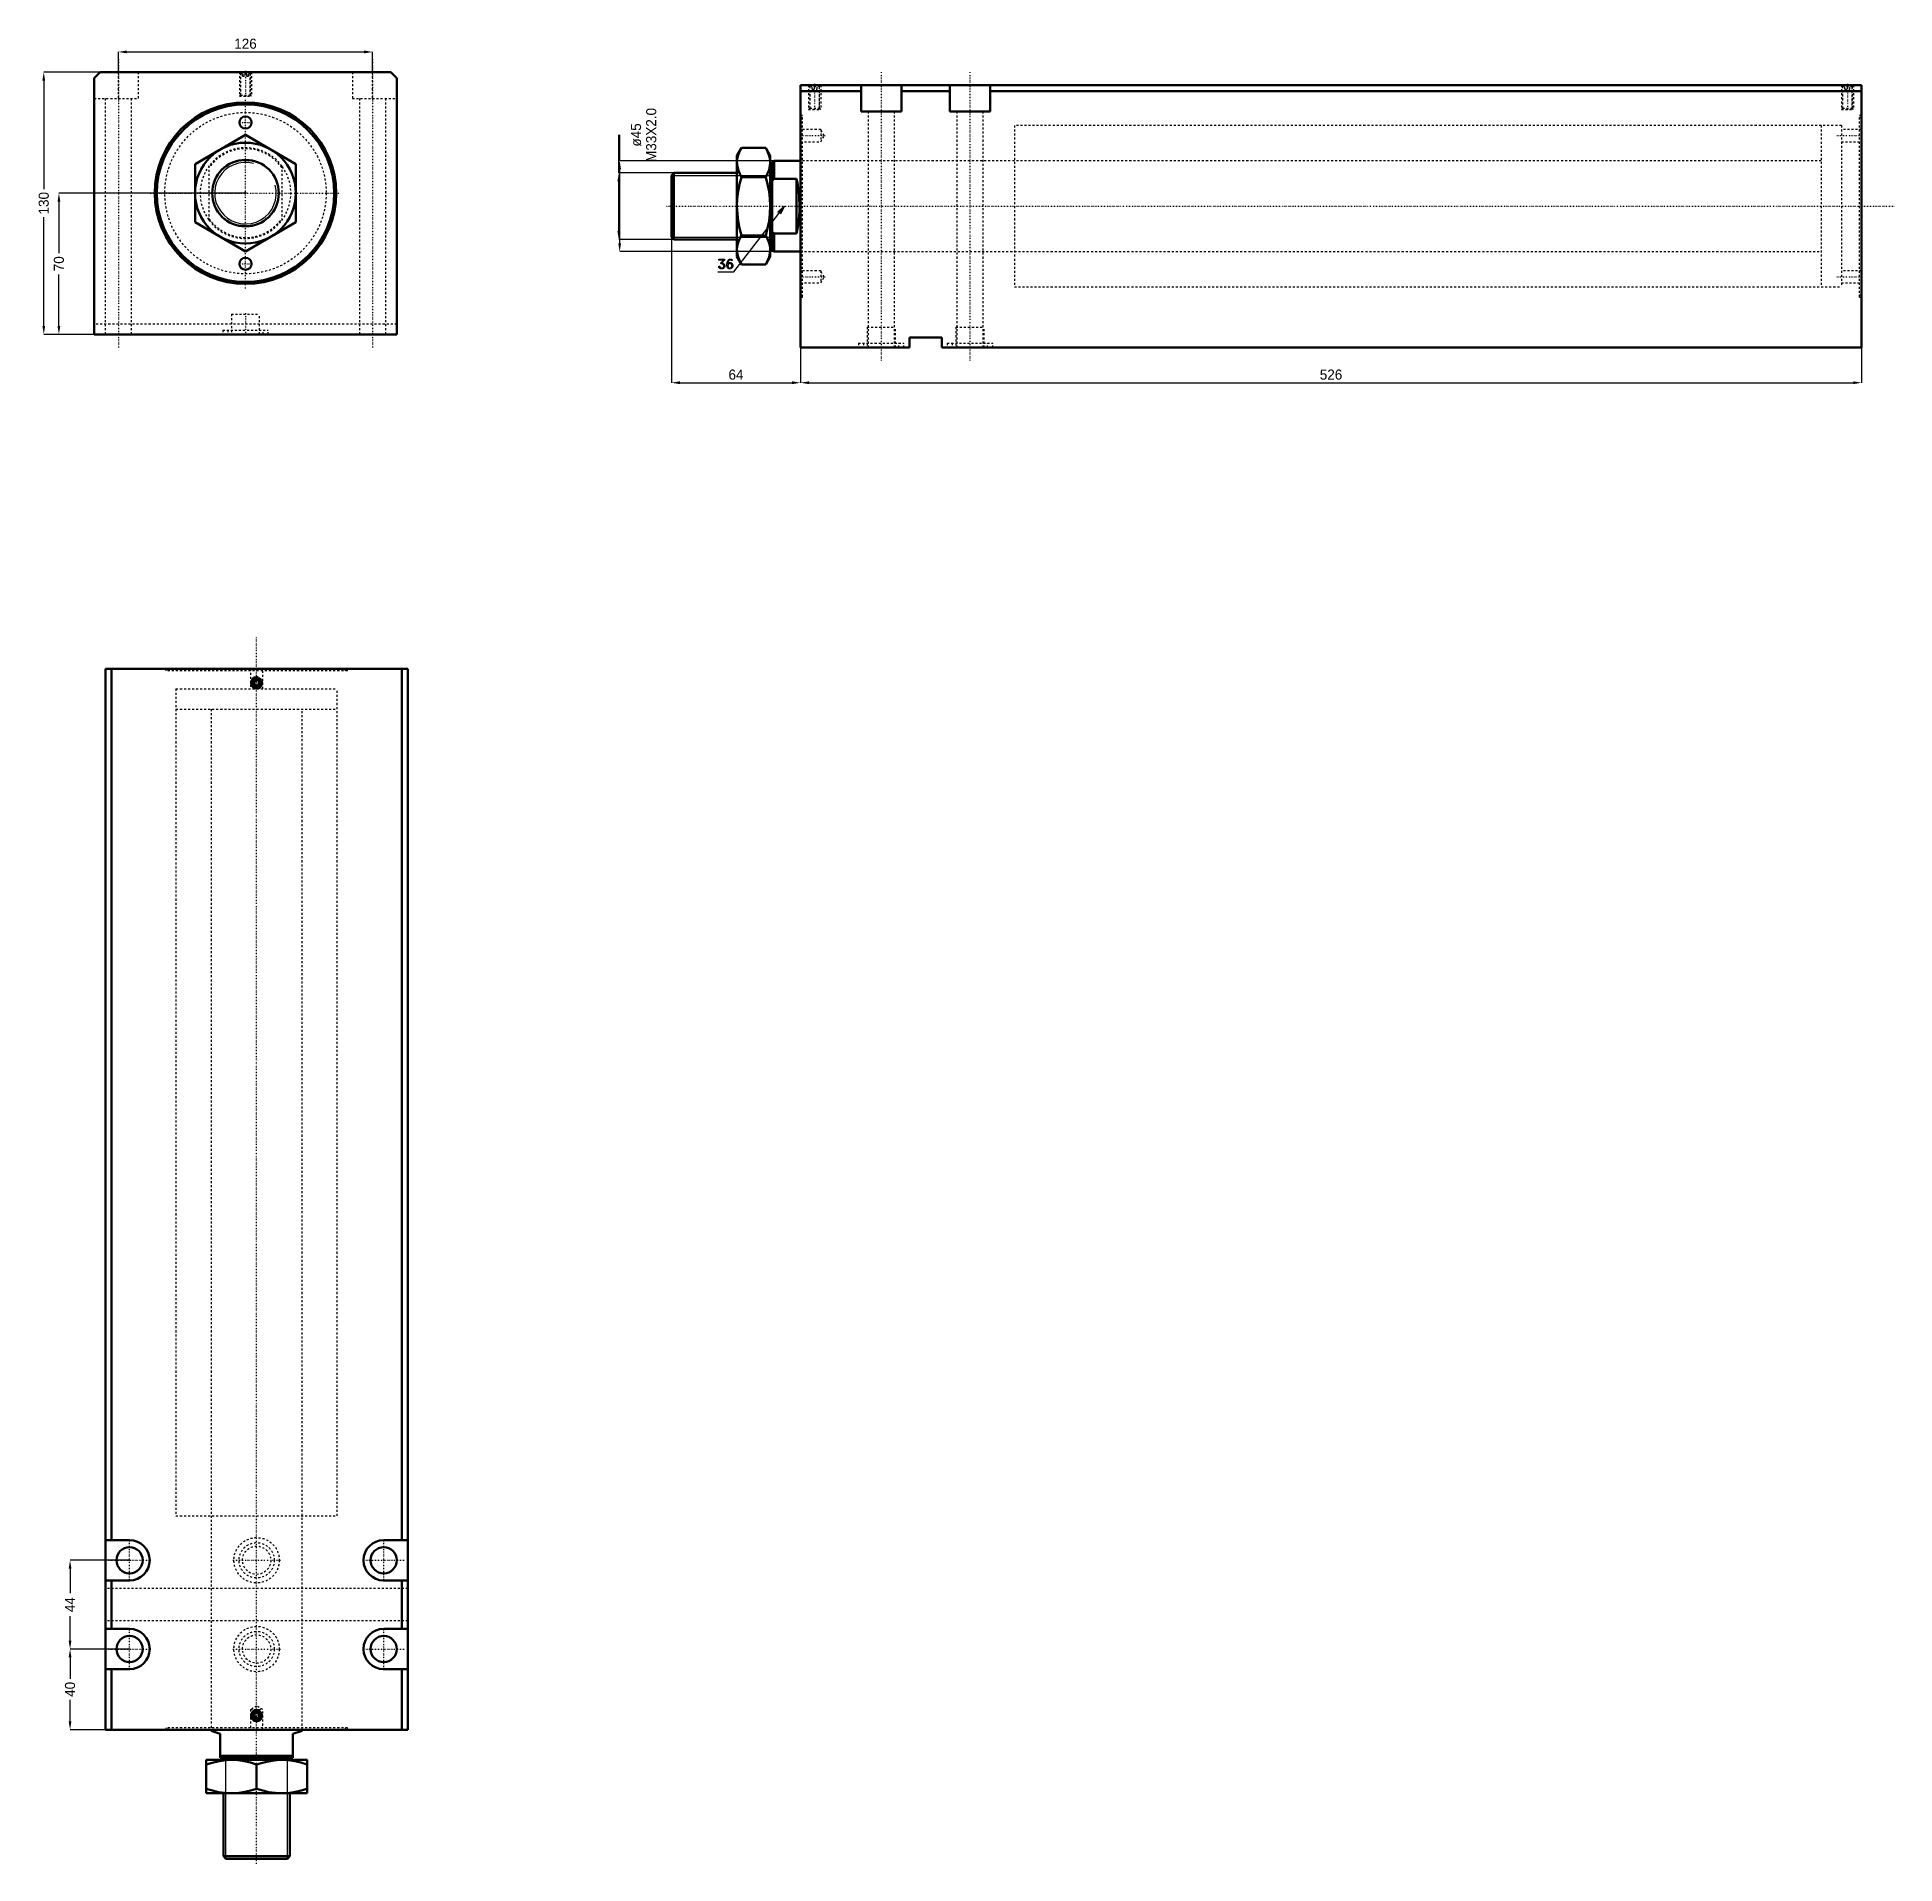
# Model space of a CAD drawing. Header units: millimetres. Extents: x -103 to 818, y -828 to 77.
import ezdxf

# ---------------------------------------------------------------- set-up
doc = ezdxf.new("R2010")
doc.units = ezdxf.units.MM
doc.linetypes.add('Center', pattern=[1.5, 0.45, -0.5, 0.05, -0.5])
doc.linetypes.add('Dashed', pattern=[2, 1, -1])
for name, color, linetype, lineweight in [('2d ConnectionPoints', 7, 'Continuous', 50), ('AM_0', 7, 'Continuous', 50), ('AM_5', 3, 'Continuous', 25), ('AM_7', 7, 'Center', 25), ('AM_9', 6, 'Dashed', 25)]:
    doc.layers.add(name, color=color, linetype=linetype, lineweight=lineweight)
doc.dimstyles.new('ISO-25', dxfattribs={"dimtxt": 2.5, "dimasz": 2.5, "dimexe": 1.25, "dimexo": 0.625, "dimtad": 1, "dimtxsty": 'Standard', "dimcen": 2.5, "dimadec": 0, "dimazin": 0, "dimtfac": 1, "dimtmove": 0, "dimatfit": 3, "dimfxl": 0, "dimarcsym": 0})

# ---------------------------------------------------------------- blocks, each defined once
blk = doc.blocks.new('1_JECX_MF_EXLA_80_400_0_rod__0_in_JECX_MF_160_EXLA_80_400_0__0')
at = {"layer": 'AM_0'}
for p, q in [((-25, 14.43), (0, 28.87)), ((0, 28.87), (25, 14.43)), ((-25, -14.43), (-25, 14.43)), ((25, 14.43), (25, -14.43)), ((0, -28.87), (-25, -14.43)), ((25, -14.43), (0, -28.87))]:
    blk.add_line(p, q, dxfattribs=at)
for radius in [25, 16.5]:
    blk.add_circle((0, 0), radius, dxfattribs=at)
at = {"layer": 'AM_5'}
blk.add_arc((0, 0), 15.27, 75, 15, dxfattribs=at)
at = {"layer": 'AM_9'}
for p, q in [((-18, -13.5), (-18, 13.5)), ((18, 13.5), (18, -13.5))]:
    blk.add_line(p, q, dxfattribs=at)
for points in [[(-18, 13.5), (-19.11, 11.88), (-20.07, 10.17), (-20.88, 8.38), (-21.53, 6.53), (-22.02, 4.63), (-22.34, 2.69), (-22.49, 0.73), (-22.47, -1.23), (-22.27, -3.18), (-21.91, -5.11), (-21.38, -7), (-20.69, -8.84), (-19.84, -10.61), (-18.84, -12.3), (-18, -13.5)], [(18, -13.5), (19.11, -11.88), (20.07, -10.17), (20.88, -8.38), (21.53, -6.53), (22.02, -4.63), (22.34, -2.69), (22.49, -0.73), (22.47, 1.23), (22.27, 3.18), (21.91, 5.11), (21.38, 7), (20.69, 8.84), (19.84, 10.61), (18.84, 12.3), (18, 13.5)]]:
    blk.add_lwpolyline(points, dxfattribs=at)
blk.add_circle((0, 0), 16.27, dxfattribs=at)
for radius, start, end in [(22.5, 36.8699, 143.1301), (22, 35.0968, 144.9032), (22, 215.0968, 324.9032), (22.5, 216.8699, 323.1301)]:
    blk.add_arc((0, 0), radius, start, end, dxfattribs=at)
blk = doc.blocks.new('2_JECX_MF_EXLA_80_400_0_body__0_in_JECX_MF_160_EXLA_80_400_0__0')
at = {"layer": 'AM_0'}
for p, q in [((-72, 60), (-75, 57)), ((-75, 57), (-75, -70)), ((72, 60), (-72, 60)), ((75, 57), (72, 60)), ((75, -70), (75, 57)), ((-75, -70), (75, -70))]:
    blk.add_line(p, q, dxfattribs=at)
for centre, radius in [((0, 0), 45), ((0, 0), 44), ((0, 35), 3), ((0, -35), 3)]:
    blk.add_circle(centre, radius, dxfattribs=at)
at = {"layer": 'AM_5', "linetype": 'Dashed'}
for p, q in [((-3, 60), (-3, 48)), ((3, 60), (3, 48))]:
    blk.add_line(p, q, dxfattribs=at)
at = {"layer": 'AM_7'}
for p, q in [((-63, 66.5), (-63, -76.5)), ((63, 66.5), (63, -76.5)), ((0, 60.6), (0, 47.4)), ((0, -47.25), (0, 47.25)), ((-3.15, 35), (3.15, 35)), ((-47.25, 0), (47.25, 0)), ((-3.15, -35), (3.15, -35)), ((0, -59.5), (0, -70.5))]:
    blk.add_line(p, q, dxfattribs=at)
at = {"layer": 'AM_9'}
for p, q in [((-63, 47), (-63, 60)), ((-53, 47), (-53, 60)), ((-3, 60), (-2.46, 59.46)), ((-2.46, 59.46), (-2.46, 48.54)), ((-2.46, 59.46), (2.46, 59.46)), ((-1.9, 60), (-2.4, 59.5)), ((-2.4, 59.5), (-2.4, 48)), ((-2.4, 59.5), (2.4, 59.5)), ((-1.44, 58), (-1.44, 60)), ((-1.44, 58), (1.44, 58)), ((-0.72, 58), (-0.72, 60)), ((0.72, 58), (0.72, 60)), ((1.44, 58), (1.44, 60)), ((2.4, 59.5), (1.9, 60)), ((2.4, 48), (2.4, 59.5)), ((2.46, 59.46), (3, 60)), ((2.46, 48.54), (2.46, 59.46)), ((53, 60), (53, 47)), ((63, 47), (63, 60)), ((-75, 47), (-53, 47)), ((-69.5, 47), (-69.5, -70)), ((-56.5, -70), (-56.5, 47)), ((-2.46, 48.54), (-3, 48)), ((-3, 48), (3, 48)), ((-2.46, 48.54), (2.46, 48.54)), ((3, 48), (2.46, 48.54)), ((53, 47), (75, 47)), ((56.5, 47), (56.5, -70)), ((69.5, -70), (69.5, 47)), ((-7, -60), (7, -60)), ((-7, -60), (-7, -70)), ((7, -70), (7, -60)), ((75, -65), (-75, -65)), ((-11.25, -67.9), (11.25, -67.9)), ((-11.25, -67.9), (-11.25, -70)), ((-8.75, -67.9), (-8.75, -70)), ((8.75, -70), (8.75, -67.9)), ((11.25, -70), (11.25, -67.9))]:
    blk.add_line(p, q, dxfattribs=at)
blk.add_circle((0, 0), 40, dxfattribs=at)
blk = doc.blocks.new('*D3')
at = {"layer": 'AM_5', "color": 0, "lineweight": -2}
for p, q in [((-63, 60), (-63, 70)), ((-58.83, 70), (58.83, 70)), ((63, 60), (63, 70))]:
    blk.add_line(p, q, dxfattribs=at)
at = {"layer": 'AM_5', "color": 0}
for points in [[(-58.83, 70.69), (-58.83, 69.31), (-63, 70)], [(58.83, 69.31), (58.83, 70.69), (63, 70)]]:
    blk.add_solid(points, dxfattribs=at)
at = {"layer": 'Defpoints', "color": 0}
for p in [(63, 70), (-63, 60), (63, 60)]:
    blk.add_point(p, dxfattribs=at)
at = {"layer": 'AM_5', "color": 0, "insert": (0, 74.05), "char_height": 5, "attachment_point": 5}
blk.add_mtext('126', dxfattribs=at)
blk = doc.blocks.new('*D4')
at = {"layer": 'AM_5', "color": 0, "lineweight": -2}
for p, q in [((-72, 60), (-100, 60)), ((-100, 55.83), (-100, 1.97)), ((-100, -65.83), (-100, -11.97)), ((-75, -70), (-100, -70))]:
    blk.add_line(p, q, dxfattribs=at)
at = {"layer": 'AM_5', "color": 0}
for points in [[(-99.31, 55.83), (-100.69, 55.83), (-100, 60)], [(-100.69, -65.83), (-99.31, -65.83), (-100, -70)]]:
    blk.add_solid(points, dxfattribs=at)
at = {"layer": 'Defpoints', "color": 0}
for p in [(-72, 60), (-100, -70), (-75, -70)]:
    blk.add_point(p, dxfattribs=at)
at = {"layer": 'AM_5', "color": 0, "insert": (-100, -5), "char_height": 5, "attachment_point": 5, "rotation": 90}
blk.add_mtext('130', dxfattribs=at)
blk = doc.blocks.new('*D5')
at = {"layer": 'AM_5', "color": 0, "lineweight": -2}
for p, q in [((0, 0), (-92.5, 0)), ((-92.5, -4.17), (-92.5, -29.72)), ((-92.5, -65.83), (-92.5, -40.28)), ((-75, -70), (-92.5, -70))]:
    blk.add_line(p, q, dxfattribs=at)
at = {"layer": 'AM_5', "color": 0}
for points in [[(-91.81, -4.17), (-93.19, -4.17), (-92.5, 0)], [(-93.19, -65.83), (-91.81, -65.83), (-92.5, -70)]]:
    blk.add_solid(points, dxfattribs=at)
at = {"layer": 'Defpoints', "color": 0}
for p in [(0, 0), (-92.5, -70), (-75, -70)]:
    blk.add_point(p, dxfattribs=at)
at = {"layer": 'AM_5', "color": 0, "insert": (-92.5, -35), "char_height": 5, "attachment_point": 5, "rotation": 90}
blk.add_mtext('70', dxfattribs=at)
blk = doc.blocks.new('1_JECX_MF_EXLA_80_400_0_rod__0_in_JECX_MF_160_EXLA_80_400_0__4')
at = {"layer": 'AM_0'}
for p, q in [((-22.5, 0), (-22.5, -0.54)), ((22.5, -0.54), (22.5, 0)), ((-18, -2), (-22.5, -0.54)), ((-18, -14), (-18, -2)), ((22.5, -0.54), (18, -2)), ((18, -2), (18, -14)), ((25, -15), (-25, -15)), ((-25, -31.5), (-25, -15)), ((-18, -13), (18, -13)), ((-18, -14), (18, -14)), ((-15.27, -14), (-16.27, -15)), ((0, -29.27), (0, -17.23)), ((16.27, -15), (15.27, -14)), ((25, -15), (25, -31.5)), ((25, -31.5), (-25, -31.5)), ((-16.5, -31.5), (-16.5, -62.77)), ((16.5, -62.77), (16.5, -31.5)), ((-16.5, -62.77), (16.5, -62.77)), ((-16.5, -62.77), (-15.27, -64)), ((-15.27, -64), (15.27, -64)), ((15.27, -64), (16.5, -62.77))]:
    blk.add_line(p, q, dxfattribs=at)
for points in [[(-12.5, -15), (-13.39, -15.01), (-16.31, -15.22), (-19.2, -15.68), (-22.12, -16.36), (-25, -17.23)], [(0, -17.23), (-3.04, -16.32), (-6.12, -15.61), (-9.3, -15.16), (-12.5, -15)], [(12.5, -15), (11.61, -15.01), (8.69, -15.22), (5.8, -15.68), (2.88, -16.36), (0, -17.23)], [(25, -17.23), (21.96, -16.32), (18.88, -15.61), (15.7, -15.16), (12.5, -15)], [(-25, -29.27), (-21.96, -30.18), (-18.88, -30.89), (-15.7, -31.34), (-12.5, -31.5)], [(-12.5, -31.5), (-11.61, -31.49), (-8.69, -31.28), (-5.8, -30.82), (-2.88, -30.14), (0, -29.27)], [(0, -29.27), (3.04, -30.18), (6.12, -30.89), (9.3, -31.34), (12.5, -31.5)], [(12.5, -31.5), (13.39, -31.49), (16.31, -31.28), (19.2, -30.82), (22.12, -30.14), (25, -29.27)]]:
    blk.add_lwpolyline(points, dxfattribs=at)
at = {"layer": 'AM_5'}
for p, q in [((-15.27, -64), (-15.27, -14)), ((15.27, -64), (15.27, -14))]:
    blk.add_line(p, q, dxfattribs=at)
at = {"layer": 'AM_7'}
blk.add_line((0, -66.5), (0, 542.5), dxfattribs=at)
at = {"layer": 'AM_9'}
for p, q in [((-40, 516), (40, 516)), ((-40, 516), (-40, 506)), ((40, 506), (40, 516)), ((-40, 506), (40, 506)), ((-22.5, 506), (-22.5, 0)), ((22.5, 0), (22.5, 506))]:
    blk.add_line(p, q, dxfattribs=at)
blk = doc.blocks.new('2_JECX_MF_EXLA_80_400_0_body__0_in_JECX_MF_160_EXLA_80_400_0__4')
at = {"layer": 'AM_0'}
for p, q in [((75, 526), (-75, 526)), ((-75, 526), (-75, 0)), ((-72, 526), (-72, 94)), ((72, 526), (72, 94)), ((75, 526), (75, 0)), ((-0.72, 520.25), (-1.44, 519)), ((-1.44, 519), (-0.72, 517.75)), ((0.72, 520.25), (-0.72, 520.25)), ((-0.72, 517.75), (0.72, 517.75)), ((1.44, 519), (0.72, 520.25)), ((0.72, 517.75), (1.44, 519)), ((-63, 94), (-75, 94)), ((75, 94), (63, 94)), ((-75, 74), (-63, 74)), ((-72, 74), (-72, 50)), ((63, 74), (75, 74)), ((72, 74), (72, 50)), ((-63, 50), (-75, 50)), ((75, 50), (63, 50)), ((-75, 30), (-63, 30)), ((-72, 30), (-72, 0)), ((63, 30), (75, 30)), ((72, 30), (72, 0)), ((75, 0), (-75, 0)), ((-0.72, 8.25), (-1.44, 7)), ((-1.44, 7), (-0.72, 5.75)), ((0.72, 8.25), (-0.72, 8.25)), ((-0.72, 5.75), (0.72, 5.75)), ((1.44, 7), (0.72, 8.25)), ((0.72, 5.75), (1.44, 7))]:
    blk.add_line(p, q, dxfattribs=at)
for centre, radius in [((0, 519), 2.46), ((0, 519), 2.4), ((0, 519), 1.9), ((-63, 84), 6.5), ((63, 84), 6.5), ((-63, 40), 6.5), ((63, 40), 6.5), ((0, 7), 2.46), ((0, 7), 2.4), ((0, 7), 1.9)]:
    blk.add_circle(centre, radius, dxfattribs=at)
for centre, start, end in [((-63, 84), 270, 90), ((63, 84), 90, 270), ((-63, 40), 270, 90), ((63, 40), 90, 270)]:
    blk.add_arc(centre, 10, start, end, dxfattribs=at)
at = {"layer": 'AM_5'}
for centre in [(0, 519), (0, 7)]:
    blk.add_arc(centre, 3, 75, 15, dxfattribs=at)
at = {"layer": 'AM_7'}
for p, q in [((-3.15, 519), (3.15, 519)), ((-63, 73.5), (-63, 94.5)), ((63, 73.5), (63, 94.5)), ((-73.5, 84), (-52.5, 84)), ((-11.81, 84), (11.81, 84)), ((52.5, 84), (73.5, 84)), ((-63, 29.5), (-63, 50.5)), ((63, 29.5), (63, 50.5)), ((-73.5, 40), (-52.5, 40)), ((-11.81, 40), (11.81, 40)), ((52.5, 40), (73.5, 40)), ((-3.15, 7), (3.15, 7))]:
    blk.add_line(p, q, dxfattribs=at)
at = {"layer": 'AM_9'}
for p, q in [((-45, 526), (-45, 525)), ((45, 525), (-45, 525)), ((-44, 526), (-44, 525)), ((-3, 526), (-3, 516)), ((3, 516), (3, 526)), ((44, 525), (44, 526)), ((45, 525), (45, 526)), ((-40, 516), (40, 516)), ((-40, 516), (-40, 106)), ((40, 106), (40, 516)), ((-40, 106), (40, 106)), ((-22.5, 106), (-22.5, 0)), ((22.5, 0), (22.5, 106)), ((75, 70), (-75, 70)), ((75, 54), (-75, 54)), ((0, 11.73), (-3, 10)), ((-3, 10), (-3, 0)), ((-3, 10), (3, 10)), ((3, 10), (0, 11.73)), ((3, 0), (3, 10)), ((45, 1), (-45, 1)), ((-45, 1), (-45, 0)), ((-44, 1), (-44, 0)), ((44, 0), (44, 1)), ((45, 0), (45, 1))]:
    blk.add_line(p, q, dxfattribs=at)
for centre, radius in [((0, 84), 11.25), ((0, 84), 8.75), ((0, 84), 7), ((0, 40), 11.25), ((0, 40), 8.75), ((0, 40), 7)]:
    blk.add_circle(centre, radius, dxfattribs=at)
blk = doc.blocks.new('*D11')
at = {"layer": 'AM_5', "color": 0, "lineweight": -2}
for p, q in [((-57.47, -677.76), (-86.97, -677.76)), ((-86.97, -681.93), (-86.97, -694.09)), ((-86.97, -717.59), (-86.97, -705.43)), ((-57.47, -721.76), (-86.97, -721.76))]:
    blk.add_line(p, q, dxfattribs=at)
at = {"layer": 'AM_5', "color": 0}
for points in [[(-87.67, -681.93), (-86.28, -681.93), (-86.97, -677.76)], [(-87.67, -717.59), (-86.28, -717.59), (-86.97, -721.76)]]:
    blk.add_solid(points, dxfattribs=at)
at = {"layer": 'Defpoints', "color": 0}
for p in [(-86.97, -677.76), (-57.47, -677.76), (-57.47, -721.76)]:
    blk.add_point(p, dxfattribs=at)
at = {"layer": 'AM_5', "color": 0, "insert": (-86.97, -699.76), "char_height": 5, "attachment_point": 5, "rotation": 90}
blk.add_mtext('44', dxfattribs=at)
blk = doc.blocks.new('*D12')
at = {"layer": 'AM_5', "color": 0, "lineweight": -2}
for p, q in [((-57.47, -721.76), (-86.97, -721.76)), ((-86.97, -725.93), (-86.97, -736.51)), ((-86.97, -757.59), (-86.97, -747.01)), ((-69.47, -761.76), (-86.97, -761.76))]:
    blk.add_line(p, q, dxfattribs=at)
at = {"layer": 'AM_5', "color": 0}
for points in [[(-87.67, -725.93), (-86.28, -725.93), (-86.97, -721.76)], [(-87.67, -757.59), (-86.28, -757.59), (-86.97, -761.76)]]:
    blk.add_solid(points, dxfattribs=at)
at = {"layer": 'Defpoints', "color": 0}
for p in [(-57.47, -721.76), (-86.97, -761.76), (-69.47, -761.76)]:
    blk.add_point(p, dxfattribs=at)
at = {"layer": 'AM_5', "color": 0, "insert": (-86.97, -741.76), "char_height": 5, "attachment_point": 5, "rotation": 90}
blk.add_mtext('40', dxfattribs=at)
blk = doc.blocks.new('1_JECX_MF_EXLA_80_400_0_rod__0_in_JECX_MF_160_EXLA_80_400_0__2')
at = {"layer": 'AM_0'}
for p, q in [((-29.27, 28.87), (-31.5, 25)), ((-29.27, 28.87), (-17.23, 28.87)), ((-15, 25), (-17.23, 28.87)), ((-31.5, 25), (-31.5, -25)), ((-15, 25), (-15, -25)), ((-13, 22.5), (-14, 22)), ((-14, 22), (-14, -22)), ((0, 22.5), (-13, 22.5)), ((-13, 22.5), (-13, 13.5)), ((-62.77, 16.5), (-64, 15.27)), ((-64, 15.27), (-64, -15.27)), ((-31.5, 16.5), (-62.77, 16.5)), ((-62.77, 16.5), (-62.77, -16.5)), ((-29.27, 14.43), (-17.23, 14.43)), ((-14, 15.27), (-15, 16.27)), ((-13, 13.5), (-14, 12.65)), ((-2, 13.5), (-13, 13.5)), ((-2, 13.5), (-2, -13.5)), ((-64, -15.27), (-62.77, -16.5)), ((-62.77, -16.5), (-31.5, -16.5)), ((-29.27, -14.43), (-17.23, -14.43)), ((-15, -16.27), (-14, -15.27)), ((-14, -12.65), (-13, -13.5)), ((-13, -13.5), (-2, -13.5)), ((-13, -13.5), (-13, -22.5)), ((-31.5, -25), (-29.27, -28.87)), ((-17.23, -28.87), (-15, -25)), ((-14, -22), (-13, -22.5)), ((-13, -22.5), (0, -22.5)), ((-29.27, -28.87), (-17.23, -28.87))]:
    blk.add_line(p, q, dxfattribs=at)
for points in [[(-29.27, 28.87), (-30.18, 27.11), (-30.89, 25.33), (-31.34, 23.5), (-31.5, 21.65)], [(-15, 21.65), (-15.01, 22.16), (-15.22, 23.85), (-15.68, 25.52), (-16.36, 27.21), (-17.23, 28.87)], [(-31.5, 21.65), (-31.49, 21.14), (-31.28, 19.45), (-30.82, 17.78), (-30.14, 16.1), (-29.27, 14.43)], [(-17.23, 14.43), (-16.32, 16.19), (-15.61, 17.97), (-15.16, 19.8), (-15, 21.65)], [(-29.27, 14.43), (-30.18, 10.92), (-30.89, 7.36), (-31.34, 3.69), (-31.5, 0)], [(-15, 0), (-15, 0.21), (-15.17, 3.78), (-15.61, 7.33), (-16.31, 10.9), (-17.23, 14.43)], [(-2, -13.5), (-1.64, -11.88), (-1.33, -10.17), (-1.06, -8.38), (-0.85, -6.53), (-0.69, -4.63), (-0.59, -2.69), (-0.54, -0.73), (-0.55, 1.23), (-0.61, 3.18), (-0.73, 5.11), (-0.9, 7), (-1.13, 8.84), (-1.4, 10.61), (-1.73, 12.3), (-2, 13.5)], [(-31.5, 0), (-31.5, -0.21), (-31.33, -3.78), (-30.89, -7.33), (-30.19, -10.9), (-29.27, -14.43)], [(-17.23, -14.43), (-16.32, -10.92), (-15.61, -7.36), (-15.16, -3.69), (-15, 0)], [(-29.27, -14.43), (-30.18, -16.19), (-30.89, -17.97), (-31.34, -19.8), (-31.5, -21.65)], [(-15, -21.65), (-15.01, -21.14), (-15.22, -19.45), (-15.68, -17.78), (-16.36, -16.1), (-17.23, -14.43)], [(-31.5, -21.65), (-31.49, -22.16), (-31.28, -23.85), (-30.82, -25.52), (-30.14, -27.21), (-29.27, -28.87)], [(-17.23, -28.87), (-16.32, -27.11), (-15.61, -25.33), (-15.16, -23.5), (-15, -21.65)]]:
    blk.add_lwpolyline(points, dxfattribs=at)
at = {"layer": 'AM_5'}
for p, q in [((-64, 15.27), (-14, 15.27)), ((-64, -15.27), (-14, -15.27))]:
    blk.add_line(p, q, dxfattribs=at)
at = {"layer": 'AM_7'}
blk.add_line((-66.5, 0), (542.5, 0), dxfattribs=at)
at = {"layer": 'AM_9'}
for p, q in [((516, 40), (506, 40)), ((506, 40), (506, -40)), ((516, 40), (516, -40)), ((506, 22.5), (0, 22.5)), ((0, -22.5), (506, -22.5)), ((506, -40), (516, -40))]:
    blk.add_line(p, q, dxfattribs=at)
blk = doc.blocks.new('2_JECX_MF_EXLA_80_400_0_body__0_in_JECX_MF_160_EXLA_80_400_0__2')
at = {"layer": 'AM_0'}
for p, q in [((0, -70), (0, 60)), ((526, 60), (0, 60)), ((30, 57), (0, 57)), ((30, 47), (30, 60)), ((50, 47), (50, 60)), ((74, 57), (50, 57)), ((74, 47), (74, 60)), ((94, 47), (94, 60)), ((526, 57), (94, 57)), ((526, -70), (526, 60)), ((30, 47), (50, 47)), ((74, 47), (94, 47)), ((54, -70), (0, -70)), ((54, -65), (54, -70)), ((70, -65), (54, -65)), ((70, -70), (70, -65)), ((526, -70), (70, -70))]:
    blk.add_line(p, q, dxfattribs=at)
at = {"layer": 'AM_5', "linetype": 'Dashed'}
for p, q in [((4, 60), (4, 48)), ((10, 60), (10, 48)), ((516, 60), (516, 48)), ((522, 60), (522, 48))]:
    blk.add_line(p, q, dxfattribs=at)
at = {"layer": 'AM_7'}
for p, q in [((40, 66.5), (40, -76.5)), ((84, 66.5), (84, -76.5)), ((7, 60.6), (7, 47.4)), ((519, 60.6), (519, 47.4)), ((-0.59, 35), (12.32, 35)), ((513.68, 35), (526.59, 35)), ((-0.59, -35), (12.32, -35)), ((513.68, -35), (526.59, -35))]:
    blk.add_line(p, q, dxfattribs=at)
at = {"layer": 'AM_9'}
for p, q in [((4, 60), (4.54, 59.46)), ((4.54, 59.46), (4.54, 48.54)), ((4.54, 59.46), (9.46, 59.46)), ((5.1, 60), (4.6, 59.5)), ((4.6, 59.5), (9.4, 59.5)), ((4.6, 59.5), (4.6, 48)), ((5.75, 58), (5.75, 60)), ((5.75, 58), (8.25, 58)), ((7, 58), (7, 60)), ((8.25, 58), (8.25, 60)), ((9.4, 59.5), (8.9, 60)), ((9.4, 48), (9.4, 59.5)), ((9.46, 59.46), (10, 60)), ((9.46, 48.54), (9.46, 59.46)), ((516, 60), (516.54, 59.46)), ((516.54, 59.46), (516.54, 48.54)), ((516.54, 59.46), (521.46, 59.46)), ((517.1, 60), (516.6, 59.5)), ((516.6, 59.5), (516.6, 48)), ((516.6, 59.5), (521.4, 59.5)), ((517.75, 58), (517.75, 60)), ((517.75, 58), (520.25, 58)), ((519, 58), (519, 60)), ((520.25, 58), (520.25, 60)), ((521.4, 59.5), (520.9, 60)), ((521.4, 48), (521.4, 59.5)), ((521.46, 59.46), (522, 60)), ((521.46, 48.54), (521.46, 59.46)), ((4.54, 48.54), (4, 48)), ((4, 48), (10, 48)), ((4.54, 48.54), (9.46, 48.54)), ((10, 48), (9.46, 48.54)), ((33.5, 47), (33.5, -70)), ((46.5, -70), (46.5, 47)), ((77.5, 47), (77.5, -70)), ((90.5, -70), (90.5, 47)), ((516.54, 48.54), (516, 48)), ((516, 48), (522, 48)), ((516.54, 48.54), (521.46, 48.54)), ((522, 48), (521.46, 48.54)), ((1, 45), (0, 45)), ((1, 44), (0, 44)), ((10, 38), (0, 38)), ((1, -45), (1, 45)), ((11.73, 35), (10, 38)), ((10, 38), (10, 32)), ((516, 40), (106, 40)), ((106, 40), (106, -40)), ((516, 40), (516, -40)), ((526, 38), (516, 38)), ((525, -45), (525, 45)), ((526, 45), (525, 45)), ((526, 44), (525, 44)), ((0, 32), (10, 32)), ((10, 32), (11.73, 35)), ((516, 32), (526, 32)), ((106, 22.5), (0, 22.5)), ((0, -22.5), (106, -22.5)), ((10, -32), (0, -32)), ((11.73, -35), (10, -32)), ((10, -32), (10, -38)), ((10, -38), (11.73, -35)), ((526, -32), (516, -32)), ((0, -38), (10, -38)), ((0, -44), (1, -44)), ((0, -45), (1, -45)), ((106, -40), (516, -40)), ((516, -38), (526, -38)), ((525, -44), (526, -44)), ((525, -45), (526, -45)), ((33, -60), (47, -60)), ((33, -60), (33, -70)), ((47, -70), (47, -60)), ((77, -60), (91, -60)), ((77, -60), (77, -70)), ((91, -70), (91, -60)), ((28.75, -67.9), (51.25, -67.9)), ((28.75, -67.9), (28.75, -70)), ((31.25, -67.9), (31.25, -70)), ((48.75, -70), (48.75, -67.9)), ((51.25, -70), (51.25, -67.9)), ((72.75, -67.9), (95.25, -67.9)), ((72.75, -67.9), (72.75, -70)), ((75.25, -67.9), (75.25, -70)), ((92.75, -70), (92.75, -67.9)), ((95.25, -70), (95.25, -67.9))]:
    blk.add_line(p, q, dxfattribs=at)
blk = doc.blocks.new('*D20')
at = {"layer": 'AM_5', "color": 0, "lineweight": -2}
for p, q in [((275.16, -76.49), (275.16, -93.99)), ((801.16, -76.49), (801.16, -93.99)), ((279.33, -93.99), (797, -93.99))]:
    blk.add_line(p, q, dxfattribs=at)
at = {"layer": 'AM_5', "color": 0}
for points in [[(279.33, -93.29), (279.33, -94.68), (275.16, -93.99)], [(797, -93.29), (797, -94.68), (801.16, -93.99)]]:
    blk.add_solid(points, dxfattribs=at)
at = {"layer": 'Defpoints', "color": 0}
for p in [(275.16, -76.49), (801.16, -76.49), (801.16, -93.99)]:
    blk.add_point(p, dxfattribs=at)
at = {"layer": 'AM_5', "color": 0, "insert": (538.16, -89.99), "char_height": 5, "attachment_point": 5}
blk.add_mtext('526', dxfattribs=at)
blk = doc.blocks.new('*D21')
at = {"layer": 'AM_5', "color": 0, "lineweight": -2}
for p, q in [((211.16, -6.49), (211.16, -93.99)), ((275.16, -76.49), (275.16, -93.99)), ((215.33, -93.99), (271, -93.99))]:
    blk.add_line(p, q, dxfattribs=at)
at = {"layer": 'AM_5', "color": 0}
for points in [[(215.33, -93.29), (215.33, -94.68), (211.16, -93.99)], [(271, -93.29), (271, -94.68), (275.16, -93.99)]]:
    blk.add_solid(points, dxfattribs=at)
at = {"layer": 'Defpoints', "color": 0}
for p in [(211.16, -6.49), (275.16, -76.49), (275.16, -93.99)]:
    blk.add_point(p, dxfattribs=at)
at = {"layer": 'AM_5', "color": 0, "insert": (243.16, -89.99), "char_height": 5, "attachment_point": 5}
blk.add_mtext('64', dxfattribs=at)
blk = doc.blocks.new('*D22')
at = {"layer": 'AM_5', "color": 0, "lineweight": -2}
for p, q in [((185.5, 16.01), (185.5, 28.85)), ((262.16, 16.01), (185.5, 16.01)), ((185.5, -24.82), (185.5, 11.85)), ((262.16, -28.99), (185.5, -28.99))]:
    blk.add_line(p, q, dxfattribs=at)
at = {"layer": 'AM_5', "color": 0}
for points in [[(184.8, 11.85), (186.19, 11.85), (185.5, 16.01)], [(184.8, -24.82), (186.19, -24.82), (185.5, -28.99)]]:
    blk.add_solid(points, dxfattribs=at)
at = {"layer": 'Defpoints', "color": 0}
for p in [(185.5, 16.01), (262.16, 16.01), (262.16, -28.99)]:
    blk.add_point(p, dxfattribs=at)
at = {"layer": 'AM_5', "color": 0, "insert": (193.66, 28.85), "char_height": 5, "attachment_point": 5, "rotation": 90}
blk.add_mtext('ø45', dxfattribs=at)
blk = doc.blocks.new('*D23')
at = {"layer": 'AM_5', "color": 0, "lineweight": -2}
for p, q in [((185.08, 10.01), (185.08, 28.85)), ((212.39, 10.01), (185.08, 10.01)), ((185.08, -18.82), (185.08, 5.85)), ((212.16, -22.99), (185.08, -22.99))]:
    blk.add_line(p, q, dxfattribs=at)
at = {"layer": 'AM_5', "color": 0}
for points in [[(184.38, 5.85), (185.77, 5.85), (185.08, 10.01)], [(184.38, -18.82), (185.77, -18.82), (185.08, -22.99)]]:
    blk.add_solid(points, dxfattribs=at)
at = {"layer": 'Defpoints', "color": 0}
for p in [(185.08, 10.01), (212.39, 10.01), (212.16, -22.99)]:
    blk.add_point(p, dxfattribs=at)
at = {"layer": 'AM_5', "color": 0, "insert": (201.16, 28.85), "char_height": 5, "attachment_point": 5, "rotation": 90}
blk.add_mtext('M33X2.0', dxfattribs=at)

msp = doc.modelspace()

# ---------------------------------------------------------------- linework, layer by layer
at = {"layer": '2d ConnectionPoints'}
for p in [(0, 0), (275.162, -6.487), (5.529, -761.759)]:
    msp.add_point(p, dxfattribs=at)
at = {"layer": 'AM_5'}
for p, q in [((242.162, -38.987), (267.162, -6.487)), ((234.162, -38.987), (242.162, -38.987))]:
    msp.add_line(p, q, dxfattribs=at)
for points in [[(267.162, -6.487), (265.282, -10.298), (263.961, -9.282), (267.162, -6.487)], [(235.094, -36.181), (235.094, -36.181), (235.1, -36.291), (235.129, -36.446), (235.129, -36.446), (235.183, -36.587), (235.233, -36.675), (235.233, -36.675), (235.292, -36.755), (235.394, -36.862), (235.394, -36.862), (235.513, -36.95), (235.601, -37), (235.601, -37), (235.695, -37.041), (235.84, -37.085), (235.84, -37.085), (235.991, -37.109), (236.095, -37.113), (236.095, -37.113), (236.206, -37.109), (236.366, -37.085), (236.366, -37.085), (236.52, -37.04), (236.619, -36.998), (236.619, -36.998), (236.712, -36.948), (236.838, -36.858), (236.838, -36.858), (236.946, -36.751), (237.009, -36.67), (237.009, -36.67), (237.061, -36.582), (237.118, -36.441), (237.118, -36.441), (237.149, -36.289), (237.155, -36.181), (237.155, -36.181), (237.147, -36.027), (237.104, -35.815), (237.104, -35.815), (237.024, -35.624), (236.95, -35.51), (236.95, -35.51), (236.862, -35.405), (236.708, -35.269), (236.708, -35.269), (236.526, -35.157), (236.39, -35.097), (236.39, -35.097), (236.243, -35.047), (236.01, -34.993), (236.01, -34.993), (235.759, -34.964), (235.582, -34.959), (235.582, -34.504), (236.901, -33.21), (234.698, -33.21), (234.698, -32.775), (237.519, -32.775), (237.519, -33.23), (236.17, -34.562), (236.17, -34.562), (236.464, -34.63), (236.839, -34.777), (236.839, -34.777), (237.134, -34.978), (237.287, -35.142), (237.287, -35.142), (237.408, -35.325), (237.539, -35.622), (237.539, -35.622), (237.609, -35.948), (237.623, -36.181), (237.623, -36.181), (237.614, -36.349), (237.566, -36.583), (237.566, -36.583), (237.477, -36.796), (237.395, -36.927), (237.395, -36.927), (237.299, -37.046), (237.135, -37.202), (237.135, -37.202), (236.947, -37.33), (236.809, -37.399), (236.809, -37.399), (236.664, -37.457), (236.441, -37.519), (236.441, -37.519), (236.212, -37.552), (236.056, -37.559), (236.056, -37.559), (235.905, -37.552), (235.686, -37.519), (235.686, -37.519), (235.475, -37.458), (235.34, -37.401), (235.34, -37.401), (235.212, -37.332), (235.039, -37.205), (235.039, -37.205), (234.89, -37.05), (234.804, -36.931), (234.804, -36.931), (234.73, -36.802), (234.651, -36.588), (234.651, -36.588), (234.609, -36.351), (234.6, -36.181), (235.094, -36.181)], [(240.128, -37.526), (240.128, -37.526), (239.908, -37.516), (239.615, -37.462), (239.615, -37.462), (239.367, -37.363), (239.226, -37.271), (239.226, -37.271), (239.103, -37.162), (238.949, -36.97), (238.949, -36.97), (238.831, -36.744), (238.773, -36.576), (238.773, -36.576), (238.727, -36.392), (238.678, -36.089), (238.678, -36.089), (238.651, -35.753), (238.646, -35.511), (238.646, -35.511), (238.662, -35.014), (238.744, -34.351), (238.744, -34.351), (238.897, -33.789), (239.038, -33.47), (239.038, -33.47), (239.212, -33.203), (239.542, -32.914), (239.542, -32.914), (239.952, -32.759), (240.271, -32.729), (240.271, -32.729), (240.424, -32.734), (240.634, -32.758), (240.634, -32.758), (240.82, -32.802), (240.931, -32.843), (240.931, -32.843), (241.033, -32.891), (241.177, -32.975), (241.177, -32.975), (241.308, -33.073), (241.389, -33.145), (241.031, -33.438), (241.031, -33.438), (240.985, -33.384), (240.903, -33.312), (240.903, -33.312), (240.805, -33.25), (240.731, -33.215), (240.731, -33.215), (240.651, -33.185), (240.519, -33.153), (240.519, -33.153), (240.375, -33.135), (240.271, -33.132), (240.271, -33.132), (240.107, -33.145), (239.889, -33.212), (239.889, -33.212), (239.704, -33.336), (239.6, -33.451), (239.6, -33.451), (239.509, -33.582), (239.395, -33.796), (239.395, -33.796), (239.309, -34.028), (239.267, -34.193), (239.267, -34.193), (239.232, -34.366), (239.189, -34.639), (239.189, -34.639), (239.156, -34.927), (239.14, -35.128), (239.14, -35.128), (239.213, -34.988), (239.335, -34.805), (239.335, -34.805), (239.475, -34.653), (239.577, -34.57), (239.577, -34.57), (239.686, -34.502), (239.863, -34.428), (239.863, -34.428), (240.056, -34.388), (240.193, -34.38), (240.193, -34.38), (240.354, -34.389), (240.581, -34.437), (240.581, -34.437), (240.791, -34.525), (240.921, -34.606), (240.921, -34.606), (241.041, -34.702), (241.2, -34.869), (241.2, -34.869), (241.333, -35.062), (241.407, -35.206), (241.407, -35.206), (241.468, -35.357), (241.535, -35.592), (241.535, -35.592), (241.571, -35.837), (241.577, -36.005), (241.577, -36.005), (241.57, -36.18), (241.531, -36.428), (241.531, -36.428), (241.458, -36.657), (241.391, -36.8), (241.391, -36.8), (241.31, -36.932), (241.168, -37.107), (241.168, -37.107), (240.999, -37.254), (240.872, -37.336), (240.872, -37.336), (240.736, -37.404), (240.52, -37.479), (240.52, -37.479), (240.29, -37.519), (240.128, -37.526)], [(240.134, -37.117), (240.134, -37.117), (240.252, -37.111), (240.414, -37.081), (240.414, -37.081), (240.559, -37.025), (240.646, -36.974), (240.646, -36.974), (240.726, -36.912), (240.83, -36.803), (240.83, -36.803), (240.916, -36.673), (240.963, -36.576), (240.963, -36.576), (241.002, -36.47), (241.044, -36.3), (241.044, -36.3), (241.066, -36.116), (241.07, -35.986), (241.07, -35.986), (241.066, -35.863), (241.045, -35.689), (241.045, -35.689), (241.006, -35.526), (240.97, -35.423), (240.97, -35.423), (240.925, -35.327), (240.844, -35.199), (240.844, -35.199), (240.744, -35.09), (240.667, -35.027), (240.667, -35.027), (240.583, -34.974), (240.443, -34.917), (240.443, -34.917), (240.287, -34.887), (240.173, -34.881), (240.173, -34.881), (240.056, -34.887), (239.891, -34.92), (239.891, -34.92), (239.741, -34.98), (239.649, -35.037), (239.649, -35.037), (239.564, -35.104), (239.452, -35.221), (239.452, -35.221), (239.358, -35.358), (239.306, -35.461), (239.306, -35.461), (239.262, -35.571), (239.215, -35.746), (239.215, -35.746), (239.19, -35.932), (239.185, -36.064), (239.185, -36.064), (239.19, -36.183), (239.213, -36.352), (239.213, -36.352), (239.256, -36.51), (239.296, -36.608), (239.296, -36.608), (239.344, -36.699), (239.432, -36.821), (239.432, -36.821), (239.538, -36.924), (239.619, -36.982), (239.619, -36.982), (239.708, -37.03), (239.855, -37.083), (239.855, -37.083), (240.017, -37.111), (240.134, -37.117)]]:
    msp.add_lwpolyline(points, dxfattribs=at)

# ---------------------------------------------------------------- block references
for name, p in [('2_JECX_MF_EXLA_80_400_0_body__0_in_JECX_MF_160_EXLA_80_400_0__0', (0, 0)), ('2_JECX_MF_EXLA_80_400_0_body__0_in_JECX_MF_160_EXLA_80_400_0__2', (275.162, -6.487)), ('1_JECX_MF_EXLA_80_400_0_rod__0_in_JECX_MF_160_EXLA_80_400_0__0', (0, 0)), ('1_JECX_MF_EXLA_80_400_0_rod__0_in_JECX_MF_160_EXLA_80_400_0__2', (275.162, -6.487)), ('1_JECX_MF_EXLA_80_400_0_rod__0_in_JECX_MF_160_EXLA_80_400_0__4', (5.529, -761.759)), ('2_JECX_MF_EXLA_80_400_0_body__0_in_JECX_MF_160_EXLA_80_400_0__4', (5.529, -761.759))]:
    msp.add_blockref(name, p)

# ---------------------------------------------------------------- dimensions: what is measured, and where the dimension line sits
for base, p1, p2, text, picture, middle in [((63, 70), (-63, 60), (63, 60), '126', '*D3', (0, 70)), ((275.162, -93.987), (211.162, -6.487), (275.162, -76.487), '64', '*D21', (243.162, -93.987)), ((801.162, -93.987), (275.162, -76.487), (801.162, -76.487), '526', '*D20', (538.162, -93.987))]:
    dim = msp.add_linear_dim(base=base, p1=p1, p2=p2, text=text, dimstyle='ISO-25', override={"dimtxt": 5, "dimasz": 4.166667, "dimexe": 0, "dimexo": 0, "dimgap": 1.5}, dxfattribs=at)
    dim.commit()
    dim.dimension.update_dxf_attribs({"geometry": picture, "text_midpoint": middle, "dimtype": 160})
for base, p1, p2, text, picture, middle in [((-100, -70), (-72, 60), (-75, -70), '130', '*D4', (-100, -5)), ((185.078, 10.013), (212.162, -22.987), (212.389, 10.013), 'M33X2.0', '*D23', (201.162, 28.846)), ((185.495, 16.013), (262.162, -28.987), (262.162, 16.013), 'ø45', '*D22', (193.662, 28.846)), ((-92.5, -70), (0, 0), (-75, -70), '70', '*D5', (-92.5, -35)), ((-86.971, -677.759), (-57.471, -721.759), (-57.471, -677.759), '44', '*D11', (-86.971, -699.759)), ((-86.971, -761.759), (-57.471, -721.759), (-69.471, -761.759), '40', '*D12', (-86.971, -741.759))]:
    dim = msp.add_linear_dim(base=base, p1=p1, p2=p2, angle=90, text=text, dimstyle='ISO-25', override={"dimtxt": 5, "dimasz": 4.166667, "dimexe": 0, "dimexo": 0, "dimgap": 1.5}, dxfattribs=at)
    dim.commit()
    dim.dimension.update_dxf_attribs({"geometry": picture, "text_midpoint": middle, "dimtype": 160, "text_rotation": 90})

doc.saveas('drawing.dxf')
